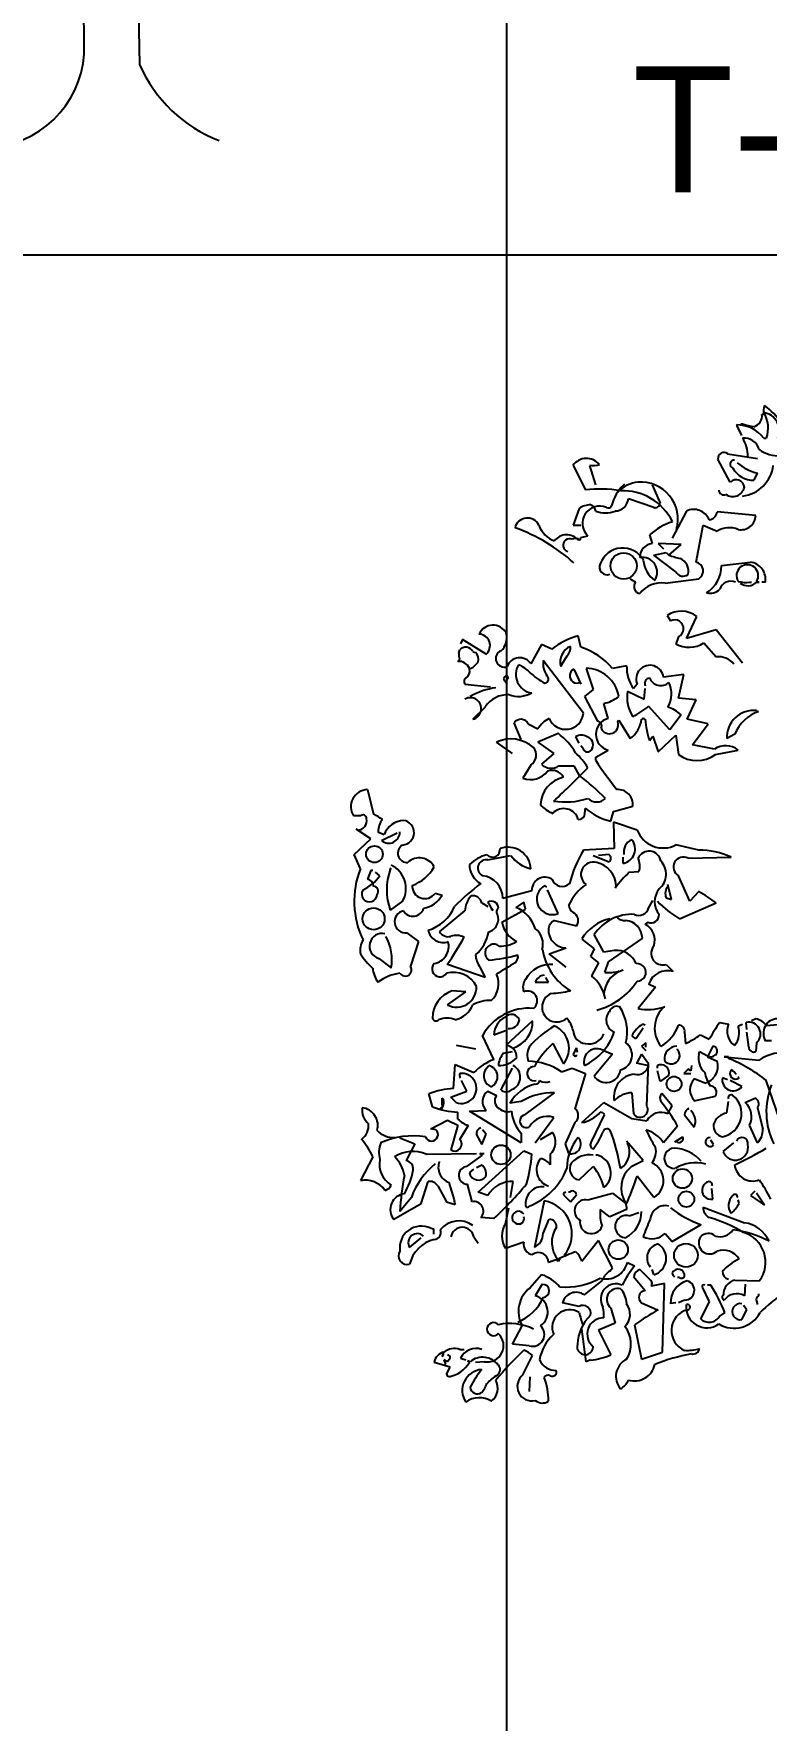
# Model space of a CAD drawing. Header units: millimetres. Extents: x 0 to 25200, y 0 to 17820.
# Drawn here: x 6483 to 7180, y 3316 to 4921 of the extents above; entities that cross this region are included whole.
import ezdxf
from ezdxf.enums import TextEntityAlignment as Align

# ---------------------------------------------------------------- set-up
doc = ezdxf.new("R2010")
doc.units = ezdxf.units.MM
doc.header["$LTSCALE"] = 100
doc.header["$MEASUREMENT"] = 0
for name, color, linetype in [('CO-TREE', 251, 'Continuous'), ('TB-FORM', 7, 'Continuous'), ('TB-TEXT', 4, 'Continuous')]:
    doc.layers.add(name, color=color, linetype=linetype)
doc.styles.add('DH-TEXT', font='')
doc.styles.get('DH-TEXT').set_extended_font_data('HY울릉도L')

# ---------------------------------------------------------------- blocks, each defined once
blk = doc.blocks.new('T-123')
at = {"layer": 'CO-TREE'}
for p, q in [((135, 566.2), (144.8, 79)), ((92.2, 88.9), (88.9, 553))]:
    blk.add_line(p, q, dxfattribs=at)
for centre, radius, start, end in [((-3, 95.3), 95.3, 271.774, 356.143), ((269.8, 133.9), 136.5, 203.703, 248.843)]:
    blk.add_arc(centre, radius, start, end, dxfattribs=at)
blk = doc.blocks.new('T-132')
at = {"layer": 'CO-TREE'}
for p, q in [((-117.1, 1671.3), (-118.8, 1671.3)), ((-142.2, 1660.4), (-143, 1661.2)), ((-138, 1651.2), (-142.2, 1660.4)), ((-137.2, 1662.1), (-138.9, 1662.1)), ((-117.1, 1648.7), (-114.6, 1648.7)), ((-298.6, 1622.7), (-286.9, 1599.3)), ((-276.9, 1604.3), (-282.7, 1622.7)), ((-148.9, 1606.8), (-160.6, 1628.6)), ((-151.4, 1633.6), (-123, 1629.4)), ((-126.3, 1608.5), (-123, 1615.2)), ((-253.4, 1601), (-256, 1597.6)), ((-253.4, 1601), (-253.4, 1598.5)), ((-253.4, 1598.5), (-253.4, 1601)), ((-250.1, 1604.3), (-249.3, 1605.2)), ((-221.7, 1582.6), (-245.9, 1591)), ((-223.3, 1604.3), (-215.8, 1586.8)), ((-292.8, 1581.7), (-298.6, 1565.9)), ((-190.7, 1579.2), (-204.1, 1553.3)), ((-124.6, 1575.1), (-161.4, 1578.4)), ((-298.6, 1565.9), (-291.1, 1565.9)), ((-199.9, 1561.7), (-199.9, 1564.2)), ((-181.5, 1530.7), (-174.8, 1565.9)), ((-174.8, 1565.9), (-161.4, 1560)), ((-296.9, 1554.1), (-298.6, 1552.5)), ((-298.6, 1552.5), (-296.9, 1554.1)), ((-293.6, 1551.6), (-292.8, 1552.5)), ((-291.9, 1551.6), (-291.1, 1554.1)), ((-291.1, 1554.1), (-284.4, 1555.8)), ((-225.8, 1556.7), (-223.3, 1548.3)), ((-195.7, 1547.5), (-217.5, 1548.3)), ((-217.5, 1548.3), (-212.5, 1543.3)), ((-207.4, 1537.4), (-195.7, 1547.5)), ((-221.7, 1537.4), (-210, 1539.9)), ((-200.8, 1521.5), (-221.7, 1537.4)), ((-210, 1539.9), (-207.4, 1537.4)), ((-157.3, 1527.4), (-129.7, 1530.7)), ((-244.2, 1514.8), (-239.2, 1511.5)), ((-210.8, 1510.7), (-179, 1514.8)), ((-130.5, 1511.5), (-128.8, 1511.5)), ((-121.3, 1511.5), (-123.8, 1512.3)), ((-123.8, 1511.5), (-121.3, 1511.5)), ((-115.4, 1511.5), (-118.8, 1511.5)), ((-209.1, 1479.7), (-205.8, 1474.7)), ((-190.7, 1458), (-180.7, 1478.9)), ((-162.3, 1466.3), (-190.7, 1458)), ((-137.2, 1434.5), (-162.3, 1466.3)), ((-407.4, 1443.7), (-406.5, 1447.1)), ((-404, 1457.1), (-405.7, 1452.9)), ((-381.4, 1442.9), (-404, 1457.1)), ((-394, 1445.4), (-391.5, 1444.6)), ((-328.7, 1452.1), (-338.8, 1433.7)), ((-318.7, 1447.9), (-328.7, 1452.1)), ((-291.1, 1449.6), (-293.6, 1460.5)), ((-198.2, 1459.6), (-200.8, 1452.9)), ((-174, 1453.8), (-162.3, 1440.4)), ((-408.2, 1436.2), (-406.5, 1438.7)), ((-288.6, 1386.9), (-327.1, 1437)), ((-309.5, 1432.9), (-310.3, 1431.2)), ((-304.5, 1441.2), (-309.5, 1432.9)), ((-286.1, 1429.5), (-279.4, 1409.4)), ((-247.6, 1432), (-261, 1429.5)), ((-401.5, 1414.5), (-377.2, 1411.9)), ((-364.7, 1419.5), (-361.4, 1414.5)), ((-297.8, 1428.7), (-291.1, 1414.5)), ((-237.6, 1414.5), (-240.9, 1410.3)), ((-193.2, 1423.7), (-212.5, 1421.1)), ((-198.2, 1401.1), (-193.2, 1423.7)), ((-279.4, 1409.4), (-287.7, 1402.7)), ((-287.7, 1402.7), (-275.2, 1379.3)), ((-246.8, 1407.8), (-230.9, 1400.2)), ((-230.9, 1400.2), (-230, 1410.3)), ((-181.5, 1399.4), (-198.2, 1401.1)), ((-189.9, 1381), (-181.5, 1399.4)), ((-382.3, 1392.7), (-394, 1381)), ((-265.2, 1381.8), (-269.3, 1396.1)), ((-206.6, 1371), (-226.7, 1393.5)), ((-195.7, 1385.2), (-206.6, 1371)), ((-169.8, 1376.8), (-189.9, 1381)), ((-123.8, 1389.4), (-123, 1388.5)), ((-123, 1388.5), (-122.1, 1388.5)), ((-348, 1361.8), (-354.7, 1377.7)), ((-341.3, 1376.8), (-332.1, 1371.8)), ((-312.8, 1367.6), (-332.1, 1359.3)), ((-256, 1378.5), (-255.1, 1380.2)), ((-255.1, 1380.2), (-244.2, 1362.6)), ((-225.8, 1360.9), (-222.5, 1365.1)), ((-222.5, 1365.1), (-217.5, 1350)), ((-217.5, 1350), (-200.8, 1365.9)), ((-200.8, 1365.9), (-198.2, 1347.5)), ((-184.9, 1356.7), (-169.8, 1376.8)), ((-144.7, 1366.8), (-152.2, 1362.6)), ((-356.3, 1348.4), (-371.4, 1359.3)), ((-332.1, 1359.3), (-317, 1348.4)), ((-292.8, 1358.4), (-296.1, 1364.3)), ((-289.4, 1353.4), (-291.1, 1355.9)), ((-276.9, 1345), (-265.2, 1351.7)), ((-163.9, 1352.6), (-184.9, 1356.7)), ((-163.1, 1347.5), (-141.4, 1351.7)), ((-338.8, 1337.5), (-346.3, 1325)), ((-317, 1348.4), (-328.7, 1338.3)), ((-312, 1336.7), (-297.8, 1336.7)), ((-297.8, 1336.7), (-292.8, 1327.5)), ((-276.9, 1341.7), (-276.9, 1345)), ((-494.3, 1314.1), (-488.5, 1290.7)), ((-501, 1289), (-507.7, 1289)), ((-287.7, 1289), (-286.9, 1296.5)), ((-262.6, 1284), (-260.1, 1293.2)), ((-260.1, 1293.2), (-241.7, 1298.2)), ((-491, 1267.2), (-505.2, 1276.4)), ((-484.3, 1273.9), (-478.5, 1271.4)), ((-481, 1265.6), (-465.9, 1273.1)), ((-237.6, 1275.6), (-260.1, 1283.1)), ((-260.1, 1283.1), (-259.3, 1258)), ((-506.9, 1252.2), (-491, 1267.2)), ((-501, 1238.8), (-506.9, 1252.2)), ((-259.3, 1258), (-288.6, 1256.4)), ((-264.3, 1252.2), (-274.4, 1251.3)), ((-179, 1256.4), (-200.8, 1261.4)), ((-491, 1237.1), (-494.3, 1228.8)), ((-489.3, 1237.1), (-491, 1237.1)), ((-472.6, 1238), (-471.8, 1239.6)), ((-379.8, 1247.2), (-358, 1251.3)), ((-279.4, 1251.3), (-264.3, 1245.5)), ((-250.9, 1243.8), (-250.9, 1249.7)), ((-245.1, 1235.5), (-235.9, 1236.3)), ((-189, 1248.8), (-148.1, 1249.7)), ((-482.6, 1232.1), (-486.8, 1235.5)), ((-323.7, 1221.2), (-325.4, 1222.9)), ((-257.6, 1222.9), (-258.5, 1220.4)), ((-204.9, 1209.5), (-208.3, 1223.7)), ((-187.4, 1207.9), (-198.2, 1232.1)), ((-460.9, 1207.9), (-472.6, 1199.5)), ((-429.9, 1215.4), (-423.2, 1213.7)), ((-385.6, 1206.2), (-379.8, 1202.8)), ((-337.9, 1217.9), (-365.5, 1210.4)), ((-345.5, 1207), (-353, 1202)), ((-343.8, 1200.3), (-345.5, 1207)), ((-312.8, 1196.1), (-322.9, 1218.7)), ((-226.7, 1201.2), (-222.5, 1208.7)), ((-210, 1211.2), (-204.9, 1209.5)), ((-197.4, 1191.1), (-162.3, 1206.2)), ((-179, 1217.1), (-187.4, 1207.9)), ((-425.8, 1178.6), (-401.5, 1198.7)), ((-376.4, 1202), (-376.4, 1200.3)), ((-376.4, 1200.3), (-374.7, 1199.5)), ((-366.4, 1187.8), (-343.8, 1200.3)), ((-316.2, 1189.4), (-295.3, 1184.4)), ((-456.7, 1177.7), (-445.8, 1169.4)), ((-269.3, 1159.3), (-278.5, 1176.1)), ((-232.5, 1172.7), (-265.2, 1150.1)), ((-227.5, 1187.8), (-230, 1186.1)), ((-445.8, 1169.4), (-453.4, 1146)), ((-321.2, 1157.7), (-305.3, 1163.5)), ((-305.3, 1145.1), (-321.2, 1157.7)), ((-290.3, 1171.9), (-278.5, 1162.7)), ((-278.5, 1162.7), (-281.9, 1155.2)), ((-259.3, 1161), (-269.3, 1159.3)), ((-483.5, 1153.5), (-471.8, 1144.3)), ((-382.3, 1135.1), (-418.2, 1147.6)), ((-387.3, 1145.1), (-382.3, 1135.1)), ((-281.9, 1155.2), (-274.4, 1149.3)), ((-274.4, 1149.3), (-281.1, 1136.8)), ((-265.2, 1150.1), (-268.5, 1140.1)), ((-256, 1141.8), (-255.1, 1140.9)), ((-255.1, 1140.9), (-250.9, 1142.6)), ((-210, 1147.6), (-203.3, 1140.9)), ((-334.6, 1130.9), (-322, 1130.9)), ((-322, 1130.9), (-324.5, 1135.1)), ((-220, 1125.9), (-236.7, 1105.8)), ((-226.7, 1129.2), (-220, 1125.9)), ((-418.2, 1109.1), (-400.7, 1121.7)), ((-400.7, 1121.7), (-414, 1122.5)), ((-337.1, 1094.1), (-362.2, 1070.7)), ((-158.9, 1092.4), (-150.6, 1090.7)), ((-133, 1085.7), (-133.8, 1092.4)), ((-124.6, 1095.8), (-128.8, 1094.1)), ((-373.9, 1057.3), (-384.8, 1079.9)), ((-373.9, 1080.7), (-363, 1084.9)), ((-238.4, 1077.4), (-231.7, 1087.4)), ((-230, 1089.9), (-232.5, 1090.7)), ((-192.4, 1083.2), (-191.5, 1072.3)), ((-177.3, 1080.7), (-169, 1076.5)), ((-141.4, 1089.1), (-137.2, 1090.7)), ((-131.3, 1069), (-133, 1083.2)), ((-88.7, 1091.6), (-114.6, 1089.1)), ((-409.9, 1070.7), (-391.5, 1067.3)), ((-364.7, 1063.1), (-356.3, 1064.8)), ((-317.9, 1072.3), (-307.8, 1053.1)), ((-295.3, 1068.2), (-298.6, 1062.3)), ((-294.4, 1064), (-295.3, 1068.2)), ((-295.3, 1060.6), (-295.3, 1061.5)), ((-261, 1062.3), (-278.5, 1041.4)), ((-269.3, 1065.7), (-261, 1062.3)), ((-233.4, 1062.3), (-237.6, 1054.8)), ((-229.2, 1073.2), (-233.4, 1069.8)), ((-233.4, 1069.8), (-229.2, 1065.7)), ((-226.7, 1053.1), (-233.4, 1062.3)), ((-229.2, 1069), (-229.2, 1073.2)), ((-199.1, 1066.5), (-199.1, 1067.3)), ((-179, 1062.3), (-178.2, 1064.8)), ((-178.2, 1064.8), (-170.6, 1060.6)), ((-165.6, 1069.8), (-170.6, 1059.8)), ((-170.6, 1059.8), (-161.4, 1055.6)), ((-150.6, 1059.8), (-154.7, 1059.8)), ((-154.7, 1059.8), (-121.3, 1056.5)), ((-150.6, 1058.1), (-150.6, 1059.8)), ((-123.8, 1073.2), (-124.6, 1064.8)), ((-109.7, 1075.1), (-115.3, 1075.1)), ((-412.4, 1029.7), (-410.7, 1052.3)), ((-410.7, 1052.3), (-393.1, 1044.7)), ((-382.3, 1047.3), (-378.9, 1051.4)), ((-367.2, 1028), (-356.3, 1048.9)), ((-309.5, 1045.6), (-299.5, 1048.9)), ((-299.5, 1048.9), (-286.9, 1043.9)), ((-286.9, 1043.9), (-296.9, 1010.4)), ((-237.6, 1054.8), (-238.4, 1053.9)), ((-238.4, 1053.9), (-226.7, 1051.4)), ((-228.4, 1013), (-226.7, 1053.1)), ((-218.3, 1048.9), (-218.3, 1051.4)), ((-215.8, 1036.4), (-218.3, 1046.4)), ((-189, 1048.1), (-193.2, 1043.9)), ((-193.2, 1043.9), (-186.5, 1043.9)), ((-186.5, 1046.4), (-189, 1048.1)), ((-185.7, 1051.4), (-186.5, 1046.4)), ((-399.8, 1027.2), (-404.8, 1037.2)), ((-207.4, 1042.2), (-215.8, 1036.4)), ((-173.1, 1034.7), (-183.2, 1038.9)), ((-151.4, 1038), (-156.4, 1039.7)), ((-138, 1031.4), (-148.9, 1037.2)), ((-140.5, 1039.7), (-141.4, 1040.6)), ((-102, 1000.4), (-114.6, 1037.2)), ((-432.5, 1012.1), (-435.8, 1024.7)), ((-422.4, 1013.8), (-424.1, 1009.6)), ((-423.2, 1014.6), (-423.2, 1020.5)), ((-414.9, 1021.3), (-399.8, 1027.2)), ((-409.9, 1016.3), (-414.9, 1021.3)), ((-379.8, 1027.2), (-371.4, 1023)), ((-348, 1017.1), (-358.8, 1015.5)), ((-344.6, 1004.6), (-316.2, 1025.5)), ((-290.3, 997.1), (-269.3, 1016.3)), ((-269.3, 1016.3), (-242.6, 1001.2)), ((-242.6, 1025.5), (-240.9, 1005.4)), ((-204.1, 1013), (-214.1, 1024.7)), ((-208.3, 1005.4), (-204.1, 1013)), ((-183.2, 1018), (-163.1, 1022.2)), ((-152.2, 1006.3), (-150.6, 1017.1)), ((-134.7, 1016.3), (-125.5, 1020.5)), ((-434.1, 991.2), (-418.2, 999.6)), ((-424.1, 1009.6), (-424.9, 1011.3)), ((-418.2, 999.6), (-408.2, 994.6)), ((-408.2, 1000.4), (-408.2, 1007.1)), ((-397.3, 1007.9), (-381.4, 1008.8)), ((-348, 977.8), (-397.3, 1007.9)), ((-334.6, 977.8), (-317, 1002.1)), ((-296.9, 997.1), (-306.1, 977)), ((-281.1, 978.7), (-268.5, 1004.6)), ((-242.6, 1001.2), (-228.4, 998.7)), ((-192.4, 1004.6), (-183.2, 992.9)), ((-123, 1011.3), (-117.9, 991.2)), ((-463.4, 982.8), (-449.2, 977)), ((-429.1, 990.4), (-434.1, 991.2)), ((-408.2, 994.6), (-414.9, 971.1)), ((-406.5, 981.2), (-398.2, 994.6)), ((-390.6, 985.4), (-385.6, 976.2)), ((-385.6, 976.2), (-381.4, 986.2)), ((-381.4, 986.2), (-384.8, 990.4)), ((-348, 987), (-348, 977.8)), ((-329.6, 981.2), (-317.9, 987.9)), ((-231.7, 961.1), (-247.6, 979.5)), ((-199.1, 993.7), (-212.5, 977.8)), ((-201.6, 978.7), (-194.1, 983.7)), ((-200.8, 979.5), (-201.6, 978.7)), ((-164.8, 976.2), (-167.3, 980.3)), ((-123, 977.8), (-130.5, 994.6)), ((-489.3, 964.4), (-501, 941.9)), ((-449.2, 977), (-457.5, 961.1)), ((-438.3, 967), (-390.6, 967.8)), ((-399.8, 955.2), (-384.8, 966.1)), ((-389, 931), (-345.5, 970.3)), ((-384.8, 966.1), (-387.3, 967.8)), ((-387.3, 967.8), (-383.1, 967.8)), ((-345.5, 970.3), (-337.9, 967)), ((-320.4, 967), (-320.4, 956.9)), ((-306.1, 977), (-302.8, 967.8)), ((-275.2, 966.1), (-276.9, 966.1)), ((-246.8, 977.8), (-245.1, 977)), ((-245.1, 977), (-245.1, 976.2)), ((-155.6, 969.5), (-145.5, 977.8)), ((-397.3, 949.4), (-393.1, 952.7)), ((-390.6, 954.4), (-385.6, 956.9)), ((-292.8, 942.7), (-279.4, 955.2)), ((-243.4, 955.2), (-231.7, 961.1)), ((-443.3, 920.1), (-436.6, 941)), ((-427.4, 936.8), (-419.1, 921.8)), ((-411.5, 923.5), (-416.6, 940.2)), ((-394.8, 921.8), (-399, 938.5)), ((-358, 926), (-355.5, 941)), ((-221.7, 926), (-237.6, 946)), ((-165.6, 924.3), (-166.5, 934.3)), ((-125.5, 931.8), (-129.7, 927.6)), ((-469.3, 905.1), (-443.3, 920.1)), ((-452.5, 926), (-463.4, 912.6)), ((-419.1, 921.8), (-410.7, 919.3)), ((-379.8, 927.6), (-389, 931)), ((-363, 900.9), (-359.7, 915.9)), ((-326.2, 922.6), (-335.4, 878.3)), ((-307.8, 928.5), (-301.1, 921.8)), ((-302, 931), (-302.8, 931)), ((-301.1, 921.8), (-295.3, 928.5)), ((-284.4, 923.5), (-261, 930.1)), ((-261, 930.1), (-248.4, 920.1)), ((-174.8, 916.8), (-135.5, 901.7)), ((-140.5, 920.1), (-141.4, 923.5)), ((-129.7, 927.6), (-116.3, 918.4)), ((-116.3, 918.4), (-123.8, 930.1)), ((-373.9, 905.9), (-386.4, 906.7)), ((-327.1, 891.7), (-321.2, 905.1)), ((-263.5, 907.6), (-272.7, 914.3)), ((-247.6, 914.3), (-263.5, 907.6)), ((-245.1, 908.4), (-235.9, 911.7)), ((-204.1, 884.1), (-176.5, 900)), ((-454.2, 878.3), (-443.3, 887.5)), ((-434.1, 896.7), (-431.6, 895.9)), ((-431.6, 895.9), (-431.6, 890.8)), ((-393.1, 888.3), (-389, 882.5)), ((-345.5, 883.3), (-363, 877.4)), ((-274.4, 885), (-290.3, 864.9)), ((-261, 859), (-274.4, 885)), ((-210.8, 891.7), (-204.1, 884.1)), ((-312, 867.4), (-322, 864.1)), ((-311.2, 867.4), (-312.8, 864.9)), ((-339.6, 839.8), (-328.7, 852.4)), ((-312.8, 864.9), (-313.7, 866.6)), ((-263.5, 855.7), (-261, 859)), ((-246.8, 864.1), (-240.1, 860.7)), ((-225.8, 848.2), (-235, 857.4)), ((-221.7, 852.4), (-223.3, 857.4)), ((-327.9, 843.2), (-334.6, 832.3)), ((-287.7, 833.1), (-270.2, 847.3)), ((-240.9, 850.7), (-230, 837.3)), ((-211.6, 844), (-224.2, 841.5)), ((-213.3, 778.7), (-211.6, 844)), ((-197.4, 849.8), (-199.1, 849.8)), ((-175.7, 840.6), (-169, 826.4)), ((-167.3, 842.3), (-170.6, 842.3)), ((-144.7, 847.3), (-121.3, 846.5)), ((-134.7, 843.2), (-135.5, 832.3)), ((-292.8, 822.2), (-308.7, 825.6)), ((-262.6, 820.6), (-258.5, 806.3)), ((-233.4, 825.6), (-218.3, 818.9)), ((-218.3, 818.9), (-217.5, 818.9)), ((-200.8, 825.6), (-205.8, 824.8)), ((-192.4, 828.1), (-198.2, 825.6)), ((-169, 826.4), (-177.3, 810.5)), ((-138, 809.7), (-133, 818.9)), ((-133, 818.9), (-136.3, 823.1)), ((-123.8, 827.3), (-123, 823.9)), ((-122.1, 834), (-122.1, 832.3)), ((-356.3, 786.3), (-347.1, 803.8)), ((-258.5, 806.3), (-274.4, 799.7)), ((-240.1, 804.7), (-233.4, 772.1)), ((-158.9, 813), (-153.9, 816.4)), ((-286.1, 769.5), (-290.3, 800.5)), ((-274.4, 799.7), (-262.6, 776.2)), ((-422.4, 777.9), (-423.2, 774.6)), ((-423.2, 774.6), (-421.6, 777.1)), ((-421.6, 777.1), (-422.4, 777.9)), ((-418.2, 769.5), (-421.6, 771.2)), ((-421.6, 771.2), (-419.9, 767)), ((-415.7, 772.9), (-418.2, 769.5)), ((-406.5, 781.3), (-402.3, 781.3)), ((-405.7, 772.9), (-400.7, 771.2)), ((-340.4, 784.6), (-356.3, 786.3)), ((-346.3, 757), (-337.1, 775.4)), ((-281.9, 771.2), (-286.1, 769.5)), ((-233.4, 772.1), (-213.3, 778.7)), ((-415.7, 764.5), (-430.8, 768.7)), ((-419.1, 757.8), (-415.7, 764.5)), ((-396.5, 769.5), (-399, 770.4)), ((-399, 770.4), (-397.3, 768.7)), ((-383.1, 769.5), (-391.5, 768.7)), ((-339.6, 755.3), (-340.4, 741.1))]:
    blk.add_line(p, q, dxfattribs=at)
for centre, radius in [((-250.5, 1527), 12.5), ((-487.7, 1252.6), 7.95), ((-488.5, 1191.1), 10.5), ((-202.4, 1033.9), 7.11), ((-367.2, 966.5), 9.2), ((-194.5, 943.9), 9.2), ((-190.7, 924.3), 7.53), ((-255.5, 876.2), 9.2), ((-191.1, 870.8), 11.3)]:
    blk.add_circle(centre, radius, dxfattribs=at)
for centre, radius, start, end in [((-129.1, 1669.6), 10.4, 285.3317, 9.1978), ((-104.1, 1674.2), 13.3, 155.8545, 192.7243), ((-119.5, 1655.8), 17.3, 335.7565, 82.0167), ((-140.1, 1658.3), 27.3, 339.3427, 32.4696), ((-148.1, 1633.9), 55.7, 7.4912, 55.1662), ((-142.3, 1629.6), 31.6, 37.0878, 91.2702), ((-120.7, 1708.7), 49.4, 250.5235, 263.4873), ((-164.7, 1631.3), 32.6, 359.6668, 32.224), ((-135.9, 1633.6), 15.2, 16.2201, 95.0192), ((-103, 1663.1), 31.2, 234.1602, 273.3194), ((-285.8, 1613.7), 15.7, 38.821, 144.9973), ((-279.8, 1641.6), 19, 261.1596, 289.2292), ((-155, 1629.3), 5.64, 50.2263, 186.9946), ((-145.3, 1623.9), 3.87, 81.8703, 253.0721), ((-112, 1659.7), 45.8, 228.7415, 256.1529), ((-141.4, 1626.9), 33.7, 277.1264, 352.8736), ((-232.5, 1573.4), 33.7, 97.1251, 133.9949), ((-234.4, 1571.2), 35.7, 344.5649, 93.7824), ((-143.4, 1601.1), 7.92, 5.0042, 133.8837), ((-127, 1630.4), 21.9, 207.739, 271.7482), ((-273, 1487.9), 112.3, 79.9952, 97.1406), ((-224.3, 1575.8), 38.5, 132.1581, 167.329), ((-258.8, 1592.2), 12.9, 271.3927, 354.6575), ((-251.4, 1545.7), 52.9, 26.454, 92.1914), ((-155.2, 1599.2), 4.6, 178.9595, 297.0297), ((-146.5, 1604.4), 11.3, 234.6449, 347.064), ((-282.3, 1567.1), 18, 88.6678, 125.5376), ((-273.3, 1567.7), 16.3, 66.6587, 226.7915), ((-285.6, 1576.9), 9.01, 15.2565, 65.9461), ((-267.7, 1603.7), 26.1, 249.3914, 290.6086), ((-265.2, 1585.9), 3.74, 243.4363, 333.4336), ((-220.4, 1587), 4.56, 253.4135, 357.6619), ((-183.8, 1564.8), 16, 22.3673, 115.5577), ((-170.2, 1579.7), 8.87, 278.1306, 351.8694), ((-138.9, 1575.7), 14.3, 259.9562, 357.3634), ((-342.1, 1560.5), 12.1, 26.3599, 166.3205), ((-413.3, 1400.1), 173.8, 48.3361, 69.9882), ((-307.6, 1574.4), 25.1, 199.9433, 250.0567), ((-182.7, 1507), 65.7, 108.9719, 130.9913), ((-149.8, 1541.9), 21.5, 66.8673, 122.66), ((-304.6, 1542.2), 14.5, 40.7812, 143.461), ((-301.8, 1546.7), 6.22, 67.8569, 252.8355), ((-296.3, 1546.8), 6.47, 47.8227, 119.4969), ((-251.4, 1521.6), 22.5, 28.6577, 160.676), ((-222.1, 1535.4), 12.9, 95.3627, 182.2655), ((-266, 1526), 7.4, 155.551, 289.4699), ((-232.6, 1521), 14.1, 326.3773, 99.9797), ((-205.2, 1534.7), 26.6, 184.9262, 234.0255), ((-163.5, 1660.8), 131, 250.4078, 255.3868), ((-202, 1521.9), 13.3, 347.2771, 65.853), ((-183.4, 1522.3), 8.66, 300.7741, 77.1712), ((-187.2, 1526.9), 29.9, 301.6232, 0.8972), ((-132.6, 1517.8), 10.4, 327.8275, 212.1725), ((-132.1, 1514), 16.9, 351.3005, 81.6379), ((-233.6, 1507.4), 6.92, 143.7181, 258.3569), ((-214.4, 1485), 25.9, 82.0367, 142.9222), ((-193.9, 1524.9), 7.65, 206.4234, 309.3871), ((-148.5, 1501.6), 10.9, 65.1486, 162.7763), ((-133.8, 1539.1), 27.8, 254.292, 276.9106), ((-132.2, 1520.5), 12.3, 232.777, 313.2486), ((-168.1, 1514.1), 13.1, 255.1866, 314.6762), ((-195.5, 1459.6), 24.3, 52.4861, 124.1445), ((-374.9, 1456), 14.6, 28.8, 154.8953), ((-388.5, 1451.2), 10.9, 310.1038, 88.2542), ((-378.6, 1458.8), 17, 312.3377, 14.2638), ((-201.8, 1467.3), 8.42, 294.6288, 118.5013), ((-400.8, 1441.9), 7.71, 27.2018, 137.6089), ((-364.1, 1438.8), 8.08, 112.8334, 289.6676), ((-277.1, 1396), 66.5, 104.3871, 128.743), ((-294.5, 1435.4), 16.4, 113.8393, 195.0408), ((-310.9, 1448.8), 9.87, 310.2721, 9.7617), ((-310.9, 1387.3), 65.3, 40.2336, 72.3863), ((-188.1, 1475.3), 25.7, 240.4002, 303.1796), ((-407.3, 1425.4), 10.8, 22.2343, 94.5507), ((-394.4, 1443.3), 13, 178.153, 200.7717), ((-406.5, 1448.8), 22.1, 294.625, 322.6946), ((-397.9, 1437.9), 9.27, 344.292, 46.2182), ((-349.4, 1426.9), 12.7, 32.5018, 160.1785), ((-335.3, 1423.7), 17.8, 148.806, 261.4237), ((-360.1, 1407.3), 27.3, 41.2701, 69.3396), ((-305.8, 1434.5), 21.4, 173.2588, 213.2223), ((-286.6, 1397.7), 31.9, 9.1773, 89.112), ((-211.6, 1431.2), 36, 178.6678, 215.5376), ((-225.4, 1419.3), 13.1, 8.1977, 201.6651), ((-159.9, 1422.1), 18.4, 38.9181, 97.4791), ((-398.2, 1417), 4.18, 126.8712, 216.8686), ((-404.2, 1426.6), 7.21, 299.54, 16.8572), ((-358.4, 1417.4), 6.61, 124.6952, 161.565), ((-362.8, 1420.5), 2.38, 307.8756, 74.7443), ((-283.7, 1489.5), 85.1, 228.9142, 240.6506), ((-326.2, 1419.4), 4.2, 280.67, 54.2724), ((-294.9, 1422.4), 6.92, 115.0169, 295.0169), ((-224.9, 1414.9), 5.51, 99.6055, 202.2853), ((-215.2, 1424.8), 11.6, 202.5676, 311.8238), ((-229.8, 1405.2), 24.9, 329.915, 25.9942), ((-396.4, 1391.2), 10.4, 283.2635, 119.4777), ((-362.1, 1342.3), 69.5, 98.392, 119.6593), ((-360.5, 1378.4), 26.1, 88.2106, 146.6045), ((-350.6, 1428.2), 25.4, 248.9923, 299.8051), ((-276.1, 1428.9), 33.5, 281.6316, 308.7706), ((-213.9, 1401.9), 33.3, 169.8881, 213.4906), ((-348.2, 1373.2), 7.84, 27.6245, 145.2228), ((-308.1, 1356.7), 28.4, 117.5856, 147.8332), ((-305.6, 1388.6), 17.1, 203.4995, 353.9928), ((-261.4, 1366.8), 15.5, 104.1438, 255.8562), ((-259.9, 1384.3), 26.7, 305.8697, 352.9719), ((-279.8, 1456.9), 82.7, 297.4087, 309.9715), ((-231.7, 1379.7), 2.09, 36.8699, 143.1301), ((-139.9, 1389.3), 90.5, 185.2603, 198.2763), ((-219.6, 1359.7), 34.9, 46.9431, 71.1294), ((-126.4, 1363.6), 25.9, 84.32, 182.2086), ((-108.4, 1351.7), 39.3, 110.4333, 157.4048), ((-349.9, 1317.2), 62.6, 30.812, 53.7354), ((-290.7, 1356.3), 9.63, 55.6204, 124.3796), ((-276, 1374.7), 4.68, 333.4349, 79.6952), ((-264, 1375.8), 8.47, 201.9607, 18.489), ((-357.7, 1329.5), 32.8, 49.0929, 114.6469), ((-345.1, 1347), 11.4, 303.8075, 39.131), ((-353.2, 1290.3), 82, 33.0237, 45.9212), ((-284.8, 1354.7), 4.77, 195.2553, 344.7447), ((-287.3, 1356.7), 7.79, 334.5813, 74.969), ((-153.2, 1337.1), 18.8, 50.8963, 124.8615), ((-319.3, 1348), 13.5, 225.7991, 302.7798), ((-952.4, 1987.9), 934.1, 312.8589, 315.6529), ((5.9, 1526.3), 337.7, 213.1307, 218.9241), ((-180.7, 1371), 29.3, 233.1306, 306.8694), ((-339.1, 1343.9), 20.3, 249.1248, 322.766), ((-301.8, 1298.7), 27.8, 102.5139, 177.5124), ((-318.7, 1320.1), 12.3, 27.5638, 109.9351), ((-444.6, 1126.9), 251.6, 45.3014, 52.8698), ((-493.8, 1297.7), 16.4, 91.8203, 212.0347), ((-305.8, 1370.1), 67.8, 260.4363, 288.3611), ((-276, 1314.5), 12.1, 226.3978, 313.6022), ((-256, 1299.8), 14.4, 353.7537, 93.15), ((-503.8, 1284.4), 8.84, 271.5256, 13.3373), ((-498.6, 1286.5), 3.46, 359.6354, 133.9674), ((-504.4, 1254.7), 39.3, 51.9114, 66.161), ((-463.2, 1273), 21.1, 143.2443, 177.4481), ((-458.4, 1263.3), 21.6, 94.2685, 157.7863), ((-461.8, 1273.1), 11.8, 274.4751, 81.434), ((-307.7, 1318.1), 28.5, 219.8423, 249.0824), ((-307.4, 1281.6), 14.4, 16.3669, 136.4922), ((-293.5, 1292.2), 6.55, 268.7818, 330.708), ((-249.9, 1338.4), 55.9, 228.512, 256.7882), ((-474.1, 1273.8), 10.7, 230.4074, 0.5193), ((-212.8, 1284.9), 26.4, 200.5816, 297.169), ((-456.4, 1253.6), 8.98, 120.107, 273.2915), ((-369.3, 1211.9), 41.8, 105.6208, 132.0008), ((-375.3, 1257.1), 7.27, 222.7617, 7.272), ((-360.6, 1237.4), 21.9, 3.6446, 109.7341), ((-197.3, 1199.2), 107.7, 147.9558, 166.3769), ((-266.8, 1248.8), 4.18, 306.8699, 53.1301), ((-253.6, 1257.7), 14.1, 281.077, 38.2767), ((-237.5, 1254.6), 12.9, 113.4441, 190.7613), ((-226.3, 1244), 11.5, 11.5712, 155.2649), ((-178.7, 1182.8), 73.6, 65.3745, 90.2246), ((-422.7, 1207.8), 84.3, 158.3975, 205.8447), ((-419, 1218.7), 57, 160.2693, 199.7307), ((-482.4, 1219.9), 24.7, 330.8027, 64.3822), ((-444.9, 1233.1), 16, 27.647, 133.4283), ((-465.3, 1260.4), 39.9, 290.0129, 330.0476), ((-376.5, 1242.8), 20.8, 179.6162, 241.5423), ((-381.2, 1239.3), 8.01, 79.5925, 243.5376), ((-330.8, 1272), 34.1, 217.2361, 256.5412), ((-279.4, 1233.4), 11.7, 73.1712, 235.5468), ((-281, 1221.8), 23.4, 2.7983, 77.6745), ((-251.7, 1241.5), 16.7, 341.6488, 25.9793), ((-228.3, 1233.7), 18.3, 309.422, 43.4253), ((-193.5, 1240.4), 9.55, 62.0915, 240.2869), ((-515.3, 1254.8), 39.8, 294.9771, 325.2247), ((-495.2, 1222.1), 6.67, 359.3673, 83.0046), ((-488.7, 1217.5), 4.61, 320.5281, 87.3968), ((-439.7, 1222.3), 12, 177.2529, 324.5601), ((-234.6, 1024), 251.6, 127.1302, 134.6986), ((-387, 1210.8), 21.4, 358.8349, 84.1581), ((-325.3, 1218.1), 12.6, 58.1256, 180.8262), ((-318.3, 1209.9), 14.8, 118.6307, 291.599), ((-308.9, 1232.5), 10.5, 200.6051, 311.3224), ((-261.7, 1186.4), 44.6, 123.1609, 157.2279), ((-184, 1167.7), 91.2, 132.0275, 144.7054), ((-200.6, 1215.3), 10.2, 138.5944, 203.9133), ((-492.5, 1214.6), 7.32, 146.0586, 359.2333), ((-445.2, 1225.9), 25.2, 280.1463, 330.9291), ((-378.5, 1197.5), 23.1, 138.1439, 177.0958), ((-393.8, 1204.7), 8.34, 9.979, 102.6408), ((-376.4, 1201.2), 6.69, 359.4885, 119.9987), ((-340.8, 1227.5), 44, 207.7853, 219.5949), ((-201.2, 1207.4), 19.7, 141.9123, 218.0877), ((-146.9, 1275.7), 98.5, 223.5259, 239.1545), ((-247.9, 1092.8), 142.1, 52.9492, 61.0031), ((-457.9, 1188.3), 10.6, 101.71, 276.4706), ((-451, 1204.2), 10.6, 211.5774, 343.2855), ((-447.5, 1217.6), 38.9, 286.2599, 337.7145), ((-382.3, 1190.7), 12.6, 285.4226, 21.4473), ((-367.5, 1197.9), 4, 124.1438, 219.596), ((-366, 1171.6), 33.1, 18.2063, 66.8146), ((-312.5, 1180.5), 9.67, 112.5877, 171.6623), ((-291.6, 1206), 11.4, 191.7812, 232.2296), ((-301.8, 1189.4), 8.23, 322.8072, 67.0556), ((-254.2, 1150), 42.2, 102.6957, 148.7177), ((-242.2, 1151.4), 44, 87.2748, 145.8553), ((-248.5, 1204.3), 14.8, 236.1989, 270.4026), ((-249.8, 1172.3), 17.2, 1.5052, 85.5572), ((-235.9, 1204), 9.62, 244.2311, 343.0277), ((-224.5, 1195.1), 7.88, 247.6009, 1.7894), ((-480.3, 1165.1), 12.1, 77.3753, 254.5522), ((-516.9, 1152.2), 45.9, 350.0237, 28.9009), ((-422.3, 1183.2), 14.6, 191.4799, 289.5683), ((-417.4, 1184.1), 10, 213.4264, 284.4986), ((-737.5, 1361.1), 384, 326.2264, 330.765), ((-409.6, 1158.6), 16.7, 64.0207, 108.3512), ((-414.8, 1184.8), 36.4, 309.8671, 350.1697), ((-340.3, 1193.2), 26.6, 191.7593, 243.6292), ((-346.3, 1166.9), 19.1, 344.746, 52.1239), ((-305, 1180.6), 17.1, 175.7257, 268.8217), ((-238.4, 1170.6), 17.6, 341.9963, 61.6065), ((-481.9, 1161), 19.4, 148.8259, 189.9348), ((-441.7, 1197.8), 71.7, 214.0611, 228.3107), ((-433.9, 1165.2), 17, 280.5144, 14.2471), ((-370.3, 1157.8), 21.1, 182.5519, 216.7557), ((-374.1, 1158.6), 8.37, 51.4462, 234.814), ((-388.5, 1283.2), 131.7, 274.1908, 286.4189), ((-367.8, 1196.3), 31.1, 267.9462, 300.1263), ((-357.6, 1154.7), 6.61, 304.6957, 18.4344), ((-270.8, 1171.9), 57.9, 190.0184, 238.4796), ((-257.7, 1140), 21.1, 23.6429, 94.4296), ((-213.2, 1158.1), 11, 139.9157, 226.444), ((-463, 1146.5), 26.4, 184.8485, 216.2636), ((-458.4, 1142.6), 6.03, 213.6901, 33.6901), ((-425.3, 1143.4), 7.47, 137.4956, 326.1899), ((-412.3, 1116), 24.2, 26.1819, 106.2062), ((-156, 810), 392.7, 120.2523, 123.2666), ((-319.6, 1120.1), 27.6, 86.3349, 151.1447), ((-242.4, 1117), 27.1, 117.9489, 173.6197), ((-266.4, 1214.1), 74.1, 268.3833, 278.7694), ((-237.6, 1140.1), 8.38, 270.1361, 95.5887), ((-208.8, 1122.8), 18.9, 72.8513, 160.2788), ((-212.9, 1159.8), 12.5, 230.4419, 283.5689), ((-457.4, 1094), 45.7, 97.5376, 126.0652), ((-409.4, 1125.8), 18.8, 242.2161, 2.7263), ((-391.4, 1129.4), 21.9, 313.024, 24.3561), ((-334.5, 1126.1), 11.8, 141.8525, 201.8873), ((-324.2, 1126.5), 11.3, 100.2683, 157.0513), ((-305.6, 1106.7), 38.8, 12.4102, 50.8048), ((-294, 1169.7), 68, 285.2804, 326.0303), ((-405.1, 1096.7), 27.3, 109.0333, 180.2418), ((-416.1, 1118.2), 23.8, 282.9579, 337.7712), ((-378.2, 1081.8), 31.6, 86.7868, 119.9982), ((-341.9, 1113.1), 9.26, 307.6284, 112.5087), ((-314, 1107), 14.1, 113.0467, 312.4237), ((-329.5, 1261.6), 141.9, 274.0142, 281.5162), ((-256.8, 1099.9), 7.94, 71.5664, 161.5637), ((-429, 1097.5), 3.55, 195.0195, 313.0897), ((-418.6, 1076.9), 19.7, 66.1625, 113.8375), ((-340.8, 1056), 50, 84.7586, 151.4889), ((-355.5, 1080.6), 18.4, 114.2201, 179.7322), ((-357.1, 1092.2), 7.94, 20.3452, 138.4155), ((-359.4, 1096.4), 9.88, 263.6111, 351.5261), ((-363.5, 1093.3), 26.4, 287.5684, 1.7067), ((-326.6, 1078.2), 28.8, 13.432, 39.6981), ((-254.6, 1094.7), 12.4, 141.2965, 247.9452), ((-290.4, 1083.7), 43.3, 345.9735, 33.4041), ((-227.2, 1151.4), 46.6, 258.1443, 289.4839), ((-193.3, 1086.9), 27.6, 131.7106, 218.1302), ((3, 979), 197.7, 144.9989, 150.4498), ((-131.3, 1081.5), 11.2, 311.9506, 103.1551), ((-126.3, 1082.4), 13.5, 29.7465, 82.8734), ((-103.7, 1082.3), 13.7, 91.8203, 212.0347), ((-270.1, 1008.7), 92.7, 119.8288, 139.3926), ((-325.4, 1068), 23, 319.8122, 66.3716), ((-285.7, 1085.2), 12.9, 181.4324, 264.6177), ((-311.8, 1101.6), 55.6, 295.6192, 340.7405), ((-283.6, 1087.5), 15.5, 257.8409, 337.4511), ((-217.4, 1066.7), 28.4, 122.1668, 152.4144), ((-238, 1082.8), 5.45, 212.4728, 265.5997), ((-233.5, 1102.3), 37.4, 299.745, 340.6439), ((-198.1, 1084.1), 5.82, 351.423, 90.9488), ((-224.9, 1145.3), 80.2, 294.5608, 306.3703), ((-135.9, 1084.1), 16.1, 155.8349, 236.6855), ((-159.2, 1082.8), 18.9, 320.0582, 19.3322), ((-350.8, 1050.3), 18.9, 137.1488, 176.454), ((-363.8, 1059.2), 11.6, 358.9689, 82.2337), ((-323.6, 1061.2), 18.6, 155.2638, 197.5836), ((-249.4, 999.1), 100.3, 133.0598, 149.0851), ((-296.1, 1063.1), 2.65, 198.4363, 288.4336), ((-275.9, 1055.1), 12.4, 58.4152, 196.9733), ((-256.9, 1061.4), 14.5, 283.7877, 54.3042), ((-199.6, 1057.7), 12.1, 91.5994, 186.0288), ((-205, 1061), 8.05, 214.6157, 42.7039), ((-160.2, 1058.8), 19.1, 169.51, 227.3599), ((-167.5, 1066.3), 6.47, 240.5031, 312.1773), ((-165.9, 1065.2), 4.65, 306.9246, 86.4739), ((-126.7, 1068.9), 4.6, 178.9595, 297.0297), ((-101, 1029.5), 33.8, 42.4966, 126.9233), ((-404.8, 1029.7), 14.3, 249.4175, 96.76), ((-401.9, 1042.7), 4.77, 164.7465, 217.8734), ((-355.7, 1008.4), 52.1, 110.3874, 135.8353), ((-372.7, 1041.7), 11, 150.031, 250.4187), ((-381.3, 1040.9), 10.8, 297.0638, 77.1862), ((-369.1, 1074.3), 22.9, 268.5121, 317.8851), ((-361.3, 1040.3), 12.5, 293.2254, 62.5324), ((-335.5, 1043.8), 6.81, 89.4296, 284.8204), ((-342.5, 996.5), 59.1, 56.1016, 88.8472), ((-267.1, 1049), 13.8, 213.634, 352.6341), ((-237.4, 1053.8), 11, 256.2209, 347.7898), ((-214.8, 1044.6), 7.7, 342.1739, 117.3533), ((-177.5, 1050.9), 16.8, 285.0736, 16.4287), ((-137.2, 1051.9), 36.7, 191.1834, 212.4195), ((-199.9, 931.8), 135.6, 51.0034, 68.6496), ((-143.9, 1043.9), 5.36, 141.3407, 308.6593), ((-156, 1032.6), 16.7, 38.8851, 61.5038), ((-405.8, 941.8), 88.1, 94.2805, 109.909), ((-362.2, 1034.4), 8.07, 231.8889, 316.9085), ((-325.2, 996.4), 38.6, 103.9874, 150.382), ((-334.6, 1038.2), 4.36, 270.7862, 346.5334), ((-324.6, 1046.3), 10.8, 237.34, 293.1327), ((-238.4, 1021.9), 21.3, 94.4822, 190.5654), ((-172.2, 1028.4), 15.1, 136.3435, 223.6565), ((-168.2, 1025.9), 6.32, 323.9734, 89.1567), ((-146.2, 1037.8), 10.4, 169.3558, 321.7563), ((-44.4, 1007.4), 70.2, 158.3975, 205.8447), ((-406.1, 1078.6), 71.5, 248.3343, 268.2869), ((-424.9, 1013.4), 2.09, 270.0006, 36.8693), ((-426.7, 1016.7), 5.18, 326.5243, 47.7258), ((-372.5, 1017.2), 12.3, 126.2123, 223.3988), ((-364.8, 1017.8), 8.4, 141.7371, 240.8827), ((-318.2, 968.8), 56.8, 87.9205, 121.5666), ((-242.4, 1002.7), 22.8, 90.546, 137.9095), ((-234.8, 1009.5), 7.33, 214.1437, 27.7838), ((-209.7, 1020.4), 6.17, 135.7862, 211.5334), ((-351.2, 907.6), 174.8, 29.5147, 38.8047), ((-160.6, 1005.7), 22.4, 280.8454, 50.5092), ((-148.1, 1020.8), 2.76, 52.6971, 204.6225), ((-147, 1002.7), 18.4, 333.84, 47.9311), ((-127.7, 1014.9), 5.96, 322.125, 68.3852), ((-509.1, 994.2), 15.8, 304.5036, 7.5714), ((-481.9, 1009.4), 17.6, 173.9016, 228.5994), ((-501.6, 994.3), 17.2, 343.994, 82.363), ((-392.6, 1015.6), 21.8, 224.2831, 255.204), ((-360.5, 1020.9), 13.4, 231.3418, 284.4687), ((-323.9, 1010.1), 33.3, 183.6897, 223.8092), ((-343, 998.6), 6.24, 104.8906, 294.4171), ((-322.9, 982.6), 20.4, 73.2913, 149.6042), ((-301.9, 1003.8), 8.3, 306.2936, 53.7064), ((-296.3, 1028.1), 31.6, 281.0698, 318.4199), ((-273.1, 1001.7), 5.45, 32.4728, 85.5997), ((-214.8, 991.6), 15.3, 64.7468, 152.1231), ((-186.7, 1004.9), 5.71, 105.3699, 183.5547), ((-196.3, 998.4), 14.2, 337.1249, 46.6525), ((-154.5, 993.9), 10.4, 171.5441, 259.5313), ((-149.9, 990.9), 15.5, 98.5675, 163.2612), ((-546, 939.5), 62, 23.7594, 42.2883), ((-469, 1005.5), 22.7, 224.8134, 271.5837), ((-450.4, 907.6), 76.9, 81.5556, 114.075), ((-433.3, 985.8), 6.22, 199.6545, 47.7257), ((-411.2, 976.6), 6.57, 235.9053, 44.4836), ((-384.8, 986.4), 5.92, 106.1759, 189.8133), ((-331.8, 978.9), 16.5, 313.5981, 32.7163), ((-260.9, 954), 43.6, 138.6208, 180.6263), ((-300.3, 976.6), 9.15, 253.8842, 43.2566), ((-338.4, 1016.7), 74, 322.8066, 337.0562), ((-266.1, 987.1), 4.17, 51.5209, 169.5912), ((-428.7, 925.5), 177.5, 9.0853, 21.425), ((-239.6, 959), 33.1, 34.6952, 71.565), ((-115.8, 1041.8), 124.5, 204.4137, 213.2079), ((-197.7, 982.1), 3.99, 220.9781, 23.0326), ((-168.3, 978.6), 4.29, 87.3679, 325.7622), ((-137.8, 977.3), 5.71, 348.3376, 157.4569), ((-134.9, 989.9), 17, 314.5639, 4.324), ((-457.2, 968.6), 26.2, 159.3386, 194.6359), ((-451, 937.3), 32.3, 66.8673, 122.66), ((-488.9, 942.5), 30, 8.3195, 46.9725), ((-464.7, 974.7), 127, 343.4614, 356.5227), ((-283.1, 943.7), 22.7, 80.5086, 139.0892), ((-278, 975.9), 4.15, 137.7274, 250.3451), ((-280.1, 949.2), 17.6, 307.489, 73.9372), ((-263.7, 969.4), 18.9, 302.7592, 26.3965), ((-238.6, 969.9), 19, 323.5099, 11.4325), ((-202.1, 963.2), 9.63, 92.0593, 272.9198), ((-204.2, 936.2), 36.7, 41.0572, 87.3008), ((-144.1, 973.6), 12.2, 199.8466, 12.0442), ((-292.6, 1273.6), 349.5, 295.0322, 300.6159), ((-459.6, 957.7), 23.4, 169.5714, 238.7197), ((-527.7, 967.5), 78.5, 330.8486, 348.5052), ((-458.8, 953.1), 8.05, 351.0287, 81.026), ((-384.4, 901.5), 72.4, 128.9886, 160.2218), ((-412, 954.4), 14.9, 156.8975, 252.3497), ((-399, 946.9), 8.38, 95.5608, 270.164), ((-388.6, 951.4), 8.96, 193.1288, 323.0939), ((-392.4, 948.1), 11.1, 349.5036, 52.5714), ((-363.5, 976.7), 63.4, 291.3584, 338.6416), ((-317.1, 952.3), 16.3, 140.0708, 252.3076), ((-330.8, 950.6), 12.2, 30.9653, 84.0923), ((-291.3, 953.1), 10.5, 148.8119, 261.8804), ((-311, 926.9), 42.4, 11.2283, 41.9018), ((-226.1, 934.8), 26.7, 130.2558, 213.484), ((-230.7, 941.9), 18.3, 299.7446, 66.1268), ((-181.9, 920.5), 38.4, 75.5106, 120.7496), ((-127.5, 958.9), 17.4, 186.6121, 290.8604), ((-496.2, 919.7), 22.6, 34.7993, 102.3053), ((-480, 941.3), 9.01, 285.2565, 335.9461), ((-201.6, 898.1), 262.2, 169.2698, 176.8242), ((-434.8, 932.8), 8.42, 28.6867, 102.4254), ((-356.7, 914.6), 26.5, 87.3187, 150.4545), ((-668.4, 1216.3), 427.9, 313.4954, 319.5195), ((-327.9, 920.2), 15.9, 83.8399, 183.3657), ((-299.2, 928.1), 3.96, 5.0042, 133.8837), ((-431.5, 1006.5), 203.1, 334.311, 342.6862), ((-167.3, 932.7), 8.53, 101.3099, 281.3099), ((-169.1, 938.1), 2.93, 334.6549, 87.2726), ((-252.2, 852.9), 158.8, 26.7199, 34.4385), ((-457.6, 914.4), 15, 96.1728, 218.8683), ((-406.9, 922.2), 4.77, 164.7465, 217.8734), ((-392.9, 913), 9.01, 316.1576, 101.9516), ((-342.1, 918.4), 1.87, 153.4349, 333.4349), ((-331.5, 891.2), 31.9, 320.2644, 80.4421), ((-304.9, 928.1), 2.96, 98.1306, 171.8694), ((-286.8, 913.3), 10.4, 76.3953, 240.8634), ((-252.2, 915.5), 4.77, 344.7465, 37.8734), ((-210.9, 903.9), 14.2, 75.8914, 175.1839), ((-140.6, 1001), 107.2, 232.5631, 250.4456), ((-162.9, 917), 12, 181.202, 239.3109), ((-138.3, 918.4), 12.3, 131.0252, 217.5536), ((-167.3, 934.3), 30.3, 309.4013, 332.0199), ((-144.4, 926.6), 2.26, 342.5977, 153.7995), ((-407.3, 881), 22.6, 53.898, 141.4941), ((-344.2, 889.2), 22.2, 148.1101, 211.8899), ((-350.5, 906.7), 6.06, 33.4637, 303.9164), ((-350.7, 905.9), 5.49, 310.3657, 17.7435), ((-321.1, 898.4), 6.68, 352.6893, 90.5778), ((-281.2, 902.3), 10.9, 169.9754, 338.7401), ((-236.1, 910.1), 36.8, 173.4803, 198.5378), ((-247.9, 898.1), 10.6, 74.8175, 267.0019), ((-261.8, 912.6), 28.4, 298.0732, 359.9993), ((-108.1, 848.6), 129.9, 154.2205, 162.1766), ((-209.5, 769.1), 143.5, 59.3229, 73.5725), ((-139.3, 872.2), 29.8, 23.668, 82.5922), ((-443, 878), 20.6, 64.5608, 188.6533), ((-446.8, 882.8), 8.7, 46.7904, 211.3973), ((-423.7, 855.3), 31.3, 103.1101, 166.8899), ((-430.9, 892.4), 6.55, 271.22, 23.8376), ((-404, 886.5), 11, 9.3325, 170.6675), ((-336.2, 881.1), 9.51, 166.3532, 264.7222), ((-342.7, 892.2), 15.7, 297.7848, 358.2044), ((-292.7, 883.2), 26.1, 146.6785, 219.5096), ((-223.7, 905.4), 18.8, 244.8543, 313.3262), ((-168.5, 882.6), 10.5, 147.0241, 312.7741), ((-169.8, 881.6), 10.1, 48.3678, 138.3651), ((-158.9, 904), 15.5, 254.2987, 324.2814), ((-156.7, 802.8), 92.8, 61.2264, 83.5888), ((-144.8, 864.3), 29.5, 322.9815, 73.2623), ((-456.5, 870.3), 8.28, 146.2372, 286.2705), ((-331.4, 864.1), 9.38, 359.6357, 127.2342), ((-215.4, 660.2), 228.7, 110.6727, 114.9946), ((-307.3, 860.5), 17.6, 14.4676, 50.4748), ((-214.7, 868.5), 13.5, 102.1074, 219.7057), ((-226.1, 867.9), 16.2, 285.8325, 57.9073), ((-156, 857.2), 18.5, 33.3318, 107.0705), ((-110.3, 809.7), 65.2, 117.6708, 135.0979), ((-338.5, 818.7), 35, 38.7672, 73.8527), ((-267.2, 869.4), 21.1, 254.9265, 345.3563), ((-257.8, 844.3), 12.8, 116.5653, 166.1151), ((-175.2, 806.5), 84.5, 140.1132, 154.9444), ((-230.7, 847.7), 10.6, 114.0391, 163.589), ((-198.5, 851.5), 6.15, 352.098, 156.0112), ((-201.2, 853.6), 2.96, 171.8712, 261.8686), ((-149.1, 855.4), 7.33, 177.2742, 258.4757), ((-322.5, 817.5), 28.1, 127.3933, 208.9637), ((-327.5, 836.9), 6.29, 273.8141, 93.8141), ((-306.2, 910.7), 70.2, 265.9845, 298.5451), ((-295.6, 822.1), 13.5, 54.4786, 165.1191), ((-257.8, 829.1), 14.5, 65.3906, 211.9138), ((-256, 828.7), 10.5, 76.0139, 230.856), ((-270.6, 823.6), 23.1, 2.9042, 41.8561), ((-229.4, 830.8), 6.56, 95.8561, 232.2532), ((-227.9, 844.1), 4.54, 324.638, 63.4345), ((-184.3, 825.7), 21.5, 105.0276, 182.656), ((-195.2, 852.2), 3.22, 227.3381, 331.5865), ((-192.5, 837.5), 9.39, 270.8186, 73.6511), ((-174, 840.9), 1.69, 60.2557, 187.1244), ((-323.8, 745.1), 184.2, 22.7575, 31.8416), ((-141.1, 833.3), 14.4, 104.2868, 180.9025), ((11.3, 682.7), 187.7, 125.8846, 134.5881), ((-368.3, 849.1), 45.2, 292.1178, 335.872), ((-338.4, 816.9), 15.8, 304.1502, 75.8657), ((-301.8, 802.3), 16.7, 57.2895, 204.2377), ((-289.2, 815.6), 7.52, 346.5774, 118.2855), ((-304.9, 813.5), 35.6, 356.6344, 12.8929), ((-260.6, 814.8), 16.3, 313.7247, 37.4779), ((-79.4, 574.6), 280.6, 119.4703, 124.9212), ((-184.6, 799.2), 20.4, 104.9741, 247.5631), ((-171.2, 821.5), 19.7, 172.9448, 305.5842), ((-189.8, 821.5), 2.59, 269.1575, 109.7671), ((-153.7, 830.9), 2.97, 130.4272, 248.4974), ((-142.8, 819.5), 14.7, 60.3317, 144.1978), ((-139.5, 817.2), 7.68, 78.5792, 281.4208), ((-120.5, 828.9), 3.74, 116.5664, 206.5637), ((-374.3, 800.5), 6.24, 42.0752, 317.9248), ((-358.9, 755.5), 50.4, 63.3141, 102.4359), ((-337.2, 795.5), 11.3, 253.5345, 47.5137), ((-252.7, 784), 41.8, 134.2897, 176.8224), ((-214.9, 832.3), 79.4, 191.5483, 200.3425), ((-269.6, 795.8), 15.5, 89.1554, 230.8784), ((-269.9, 786.4), 26.5, 327.3456, 38.8425), ((-169.1, 818.9), 11.7, 225.3113, 330.2191), ((-145.2, 829.4), 28, 238.6774, 332.2451), ((-380.2, 784.8), 15.5, 259.1443, 47.7256), ((-290, 764.7), 41, 131.3471, 170.8797), ((-418.8, 767), 12.1, 103.1099, 171.8692), ((-411.5, 764.9), 17.1, 72.8988, 126.0258), ((-418.6, 773.3), 2.96, 351.8712, 81.8686), ((-391, 766), 16.2, 70.3472, 154.8925), ((-384.7, 755.3), 18.5, 36.1633, 129.5866), ((-145.5, 565.4), 293.6, 132.9218, 140.5496), ((-355.1, 754.9), 27.3, 48.7321, 69.3404), ((-314.8, 778.4), 17.2, 204.6145, 270.8342), ((-287.1, 783.9), 7.71, 162.2409, 358.8344), ((-285.8, 825.5), 54.5, 274.1016, 295.1401), ((-239.3, 755.5), 18.5, 116.7598, 219.973), ((-146.4, 572.9), 207.9, 100.9041, 110.9866), ((-189.5, 816.8), 36.5, 265.4005, 288.0192), ((-184.2, 783), 6.14, 256.2011, 351.179), ((-416.1, 758.3), 2.96, 188.1306, 261.8694), ((-422.4, 784.3), 29.6, 281.4762, 328.1728), ((-384.2, 742.2), 19.9, 94.0803, 214.0351), ((-322.6, 709.2), 82.2, 140.0046, 153.9476), ((-345.6, 716.8), 47.3, 121.8625, 137.7486), ((-374.2, 762), 6.18, 306.4406, 43.1706), ((-338, 746), 13.7, 127.08, 284.4587), ((-322.5, 752.4), 4.31, 60.9467, 150.9441), ((-318.4, 759.8), 4.12, 241.3744, 19.8282), ((-240.4, 771.3), 20.1, 254.174, 347.7535), ((-389.7, 745.7), 6.81, 183.6381, 306.8116), ((-406.1, 758.3), 27.3, 318.7321, 339.3404), ((-385.8, 744.3), 15.6, 307.0154, 29.448), ((-379.4, 733), 57.4, 358.945, 22.038), ((-261.7, 758.6), 17.1, 298.7832, 337.2424), ((-387.9, 713.8), 21.5, 57.5953, 126.3545), ((-327.7, 740.8), 10.6, 229.6852, 302.6867)]:
    blk.add_arc(centre, radius, start, end, dxfattribs=at)

msp = doc.modelspace()

# ---------------------------------------------------------------- linework, layer by layer
at = {"layer": 'TB-FORM', "color": 251}
for p, q in [((6933.3, 16350), (6933.3, 510)), ((12000, 4710), (600, 4710))]:
    msp.add_line(p, q, dxfattribs=at)

# ---------------------------------------------------------------- block references
at = {"layer": 'CO-TREE'}
for name, p in [('T-123', (6438.9, 4812.6)), ('T-132', (7295.1, 2887.3))]:
    msp.add_blockref(name, p, dxfattribs=at)

# ---------------------------------------------------------------- texts
at = {"layer": 'TB-TEXT', "style": 'DH-TEXT'}
msp.add_text('T-124', height=120, dxfattribs=at).set_placement((7053.3, 4830), align=Align.MIDDLE_LEFT)

doc.saveas('drawing.dxf')
